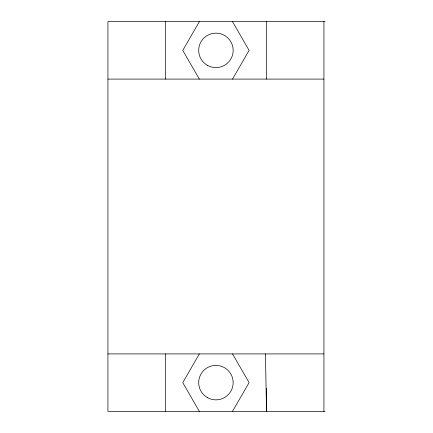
<?xml version="1.0" encoding="UTF-8"?>
<svg xmlns="http://www.w3.org/2000/svg" width="433" height="433" viewBox="0 0 433 433"><rect width="100%" height="100%" fill="white"/><g stroke="black" fill="none" stroke-linecap="round" stroke-linejoin="round"><path stroke-width="0.65" d="M199.342 21.65L182.758 50.374L199.342 79.098M232.51 79.098L249.094 50.374L232.51 21.65M199.342 353.902L182.758 382.626L199.342 411.35M232.51 411.35L249.094 382.626L232.51 353.902M325.075 21.65L107.925 21.65L107.925 411.35L325.075 411.35M107.925 79.098L323.927 79.098M107.925 353.902L323.927 353.902M265.461 353.902L266.479 411.35L266.479 388.374M323.927 21.65L323.927 411.35M266.479 21.65L266.479 79.098M165.374 21.65L165.374 79.098M165.374 353.902L165.374 411.35M207.31 65.296A17.233 17.233 0 0 0 233.16 50.374A17.233 17.233 0 0 0 207.31 35.446A17.233 17.233 0 0 0 207.31 65.296M207.31 397.554A17.233 17.233 0 0 0 233.16 382.626A17.233 17.233 0 0 0 207.31 367.704A17.233 17.233 0 0 0 207.31 397.554"/></g></svg>
